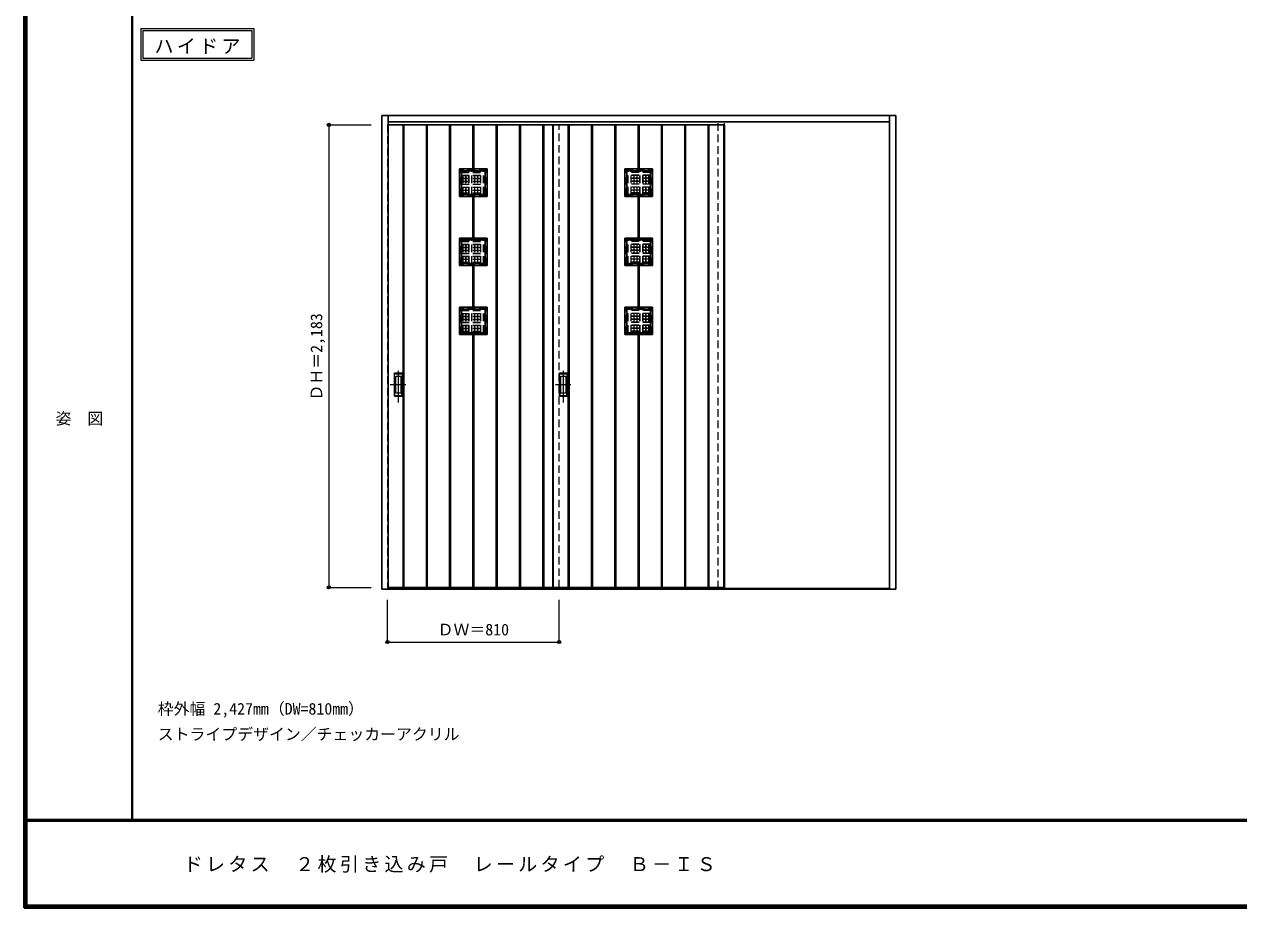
# Model space of a CAD drawing. Units: millimetres, scale not verified. Extents: x -6000 to 5700, y -4307 to 4175.
# Drawn here: x -6000 to -267, y -4205 to -36 of the extents above; entities that cross this region are included whole.
import ezdxf
from ezdxf.enums import TextEntityAlignment as Align

# ---------------------------------------------------------------- set-up
doc = ezdxf.new("R2010")
doc.units = ezdxf.units.MM
doc.header["$LTSCALE"] = 30
doc.header["$PDMODE"] = 32
doc.header["$PDSIZE"] = 15
doc.linetypes.add('CHAIN1', pattern=[8, 5, -1, 1, -1])
doc.linetypes.add('DASHED1', pattern=[1.8, 1.2, -0.6])
for name, color, linetype, lineweight in [('0-2_扉', 3, 'Continuous', 25), ('0-3_仕上げ', 3, 'Continuous', 25), ('0-4_枠', 3, 'Continuous', 25), ('0-6_引手', 7, 'Continuous', 18), ('0-A_文字', 7, 'Continuous', 18), ('0-B_寸法', 4, 'Continuous', 9), ('0-C_ハッチ', 4, 'DASHED1', 9), ('F-1_枠', 6, 'Continuous', 40), ('F-A_文字', 7, 'Continuous', 18)]:
    doc.layers.add(name, color=color, linetype=linetype, lineweight=lineweight)
doc.styles.add('ＭＳ ゴシック', font='')
doc.styles.get('ＭＳ ゴシック').set_extended_font_data('MS Gothic')

msp = doc.modelspace()

# ---------------------------------------------------------------- linework, layer by layer
at = {"layer": '0-2_扉', "color": 4, "linetype": 'DASHED1', "lineweight": 9}
for p, q in [((-4285, -510.25), (-4285, -2693.25)), ((-4285, -510.25), (-4282, -510.25)), ((-4282, -2693.25), (-4285, -2693.25))]:
    msp.add_line(p, q, dxfattribs=at)
at = {"layer": '0-2_扉'}
for p, q in [((-3475, -510.25), (-4282, -510.25)), ((-3475, -510.25), (-3505, -510.25)), ((-3505, -510.25), (-2695, -510.25)), ((-3475, -2693.25), (-4282, -2693.25)), ((-3475, -2693.25), (-3505, -2693.25)), ((-3505, -2693.25), (-2695, -2693.25))]:
    msp.add_line(p, q, dxfattribs=at)
at = {"layer": '0-3_仕上げ'}
for p, q in [((-4212, -2693.25), (-4212, -510.25)), ((-4208, -2693.25), (-4208, -510.25)), ((-4102, -2693.25), (-4102, -510.25)), ((-4098, -2693.25), (-4098, -510.25)), ((-3992, -2693.25), (-3992, -510.25)), ((-3988, -2693.25), (-3988, -510.25)), ((-3882, -718.25), (-3882, -510.25)), ((-3878, -718.25), (-3878, -510.25)), ((-3772, -2693.25), (-3772, -510.25)), ((-3768, -2693.25), (-3768, -510.25)), ((-3662, -2693.25), (-3662, -510.25)), ((-3658, -2693.25), (-3658, -510.25)), ((-3552, -2693.25), (-3552, -510.25)), ((-3548, -2693.25), (-3548, -510.25)), ((-3505, -2693.25), (-3505, -510.25)), ((-3503, -2693.25), (-3503, -510.25)), ((-3432, -2693.25), (-3432, -510.25)), ((-3428, -2693.25), (-3428, -510.25)), ((-3322, -2693.25), (-3322, -510.25)), ((-3318, -2693.25), (-3318, -510.25)), ((-3212, -2693.25), (-3212, -510.25)), ((-3208, -2693.25), (-3208, -510.25)), ((-3102, -718.25), (-3102, -510.25)), ((-3098, -718.25), (-3098, -510.25)), ((-2992, -2693.25), (-2992, -510.25)), ((-2988, -2693.25), (-2988, -510.25)), ((-2882, -2693.25), (-2882, -510.25)), ((-2878, -2693.25), (-2878, -510.25)), ((-2772, -2693.25), (-2772, -510.25)), ((-2768, -2693.25), (-2768, -510.25)), ((-2697, -510.25), (-2697, -2693.25)), ((-2695, -510.25), (-2695, -2693.25)), ((-3815, -718.25), (-3945, -718.25)), ((-3945, -848.25), (-3945, -718.25)), ((-3945, -718.25), (-3936, -727.25)), ((-3824, -727.25), (-3936, -727.25)), ((-3936, -839.25), (-3936, -727.25)), ((-3824, -727.25), (-3815, -718.25)), ((-3824, -839.25), (-3824, -727.25)), ((-3815, -848.25), (-3815, -718.25)), ((-3165, -718.25), (-3035, -718.25)), ((-3165, -848.25), (-3165, -718.25)), ((-3156, -727.25), (-3165, -718.25)), ((-3156, -727.25), (-3044, -727.25)), ((-3156, -839.25), (-3156, -727.25)), ((-3035, -718.25), (-3044, -727.25)), ((-3044, -839.25), (-3044, -727.25)), ((-3035, -848.25), (-3035, -718.25)), ((-3815, -848.25), (-3945, -848.25)), ((-3882, -1044.25), (-3882, -848.25)), ((-3878, -1044.25), (-3878, -848.25)), ((-3824, -839.25), (-3815, -848.25)), ((-3156, -839.25), (-3165, -848.25)), ((-3165, -848.25), (-3035, -848.25)), ((-3102, -1044.25), (-3102, -848.25)), ((-3098, -1044.25), (-3098, -848.25)), ((-3815, -1044.25), (-3945, -1044.25)), ((-3945, -1174.25), (-3945, -1044.25)), ((-3945, -1044.25), (-3936, -1053.25)), ((-3824, -1053.25), (-3936, -1053.25)), ((-3936, -1165.25), (-3936, -1053.25)), ((-3824, -1053.25), (-3815, -1044.25)), ((-3824, -1165.25), (-3824, -1053.25)), ((-3815, -1174.25), (-3815, -1044.25)), ((-3165, -1044.25), (-3035, -1044.25)), ((-3165, -1174.25), (-3165, -1044.25)), ((-3156, -1053.25), (-3165, -1044.25)), ((-3156, -1053.25), (-3044, -1053.25)), ((-3156, -1165.25), (-3156, -1053.25)), ((-3035, -1044.25), (-3044, -1053.25)), ((-3044, -1165.25), (-3044, -1053.25)), ((-3035, -1174.25), (-3035, -1044.25)), ((-3815, -1174.25), (-3945, -1174.25)), ((-3882, -1370.25), (-3882, -1174.25)), ((-3878, -1370.25), (-3878, -1174.25)), ((-3824, -1165.25), (-3815, -1174.25)), ((-3156, -1165.25), (-3165, -1174.25)), ((-3165, -1174.25), (-3035, -1174.25)), ((-3102, -1370.25), (-3102, -1174.25)), ((-3098, -1370.25), (-3098, -1174.25)), ((-3815, -1370.25), (-3945, -1370.25)), ((-3945, -1500.25), (-3945, -1370.25)), ((-3945, -1370.25), (-3936, -1379.25)), ((-3824, -1379.25), (-3815, -1370.25)), ((-3815, -1500.25), (-3815, -1370.25)), ((-3165, -1370.25), (-3035, -1370.25)), ((-3165, -1500.25), (-3165, -1370.25)), ((-3156, -1379.25), (-3165, -1370.25)), ((-3035, -1370.25), (-3044, -1379.25)), ((-3035, -1500.25), (-3035, -1370.25)), ((-3824, -1379.25), (-3936, -1379.25)), ((-3936, -1491.25), (-3936, -1379.25)), ((-3824, -1491.25), (-3824, -1379.25)), ((-3156, -1379.25), (-3044, -1379.25)), ((-3156, -1491.25), (-3156, -1379.25)), ((-3044, -1491.25), (-3044, -1379.25)), ((-3815, -1500.25), (-3945, -1500.25)), ((-3882, -2693.25), (-3882, -1500.25)), ((-3878, -2693.25), (-3878, -1500.25)), ((-3824, -1491.25), (-3815, -1500.25)), ((-3156, -1491.25), (-3165, -1500.25)), ((-3165, -1500.25), (-3035, -1500.25)), ((-3102, -2693.25), (-3102, -1500.25)), ((-3098, -2693.25), (-3098, -1500.25))]:
    msp.add_line(p, q, dxfattribs=at)
at = {"layer": '0-3_仕上げ', "color": 7, "lineweight": 18}
for p, q in [((-4210, -2693.25), (-4210, -510.25)), ((-4100, -2693.25), (-4100, -510.25)), ((-3990, -2693.25), (-3990, -510.25)), ((-3880, -718.25), (-3880, -510.25)), ((-3770, -2693.25), (-3770, -510.25)), ((-3660, -2693.25), (-3660, -510.25)), ((-3550, -2693.25), (-3550, -510.25)), ((-3430, -2693.25), (-3430, -510.25)), ((-3320, -2693.25), (-3320, -510.25)), ((-3210, -2693.25), (-3210, -510.25)), ((-3100, -718.25), (-3100, -510.25)), ((-2990, -2693.25), (-2990, -510.25)), ((-2880, -2693.25), (-2880, -510.25)), ((-2770, -2693.25), (-2770, -510.25)), ((-3880, -1044.25), (-3880, -848.25)), ((-3100, -1044.25), (-3100, -848.25)), ((-3880, -1370.25), (-3880, -1174.25)), ((-3100, -1370.25), (-3100, -1174.25)), ((-3880, -2693.25), (-3880, -1500.25)), ((-3100, -2693.25), (-3100, -1500.25))]:
    msp.add_line(p, q, dxfattribs=at)
at = {"layer": '0-3_仕上げ', "linetype": 'DASHED1'}
for p, q in [((-3817, -720.25), (-3943, -720.25)), ((-3817, -846.25), (-3817, -720.25)), ((-3163, -720.25), (-3037, -720.25)), ((-3163, -846.25), (-3163, -720.25)), ((-3817, -1046.25), (-3943, -1046.25)), ((-3817, -1172.25), (-3817, -1046.25)), ((-3163, -1046.25), (-3037, -1046.25)), ((-3163, -1172.25), (-3163, -1046.25)), ((-3817, -1372.25), (-3943, -1372.25)), ((-3817, -1498.25), (-3817, -1372.25)), ((-3163, -1372.25), (-3037, -1372.25)), ((-3163, -1498.25), (-3163, -1372.25))]:
    msp.add_line(p, q, dxfattribs=at)
for points in [[(-3817, -846.25), (-3943, -846.25), (-3943, -720.25)], [(-3163, -846.25), (-3037, -846.25), (-3037, -720.25)], [(-3817, -1172.25), (-3943, -1172.25), (-3943, -1046.25)], [(-3163, -1172.25), (-3037, -1172.25), (-3037, -1046.25)], [(-3817, -1498.25), (-3943, -1498.25), (-3943, -1372.25)], [(-3163, -1498.25), (-3037, -1498.25), (-3037, -1372.25)]]:
    msp.add_lwpolyline(points, dxfattribs=at)
at = {"layer": '0-3_仕上げ'}
for points in [[(-3824, -839.25), (-3936, -839.25), (-3945, -848.25)], [(-3156, -839.25), (-3044, -839.25), (-3035, -848.25)], [(-3824, -1165.25), (-3936, -1165.25), (-3945, -1174.25)], [(-3156, -1165.25), (-3044, -1165.25), (-3035, -1174.25)], [(-3824, -1491.25), (-3936, -1491.25), (-3945, -1500.25)], [(-3156, -1491.25), (-3044, -1491.25), (-3035, -1500.25)]]:
    msp.add_lwpolyline(points, dxfattribs=at)
at = {"layer": '0-4_枠'}
for p, q in [((-4312, -466.25), (-1885, -466.25)), ((-4282, -2701.25), (-4282, -466.25)), ((-4282, -496.25), (-1915, -496.25)), ((-1915, -2701.25), (-1915, -466.25)), ((-1885, -2701.25), (-1885, -466.25)), ((-1915, -2698.25), (-4282, -2698.25)), ((-1915, -2701.25), (-4282, -2701.25)), ((-3505, -2701.25), (-3475, -2701.25)), ((-1885, -2701.25), (-1915, -2701.25))]:
    msp.add_line(p, q, dxfattribs=at)
at = {"layer": '0-4_枠', "color": 4, "linetype": 'DASHED1', "lineweight": 9}
for p, q in [((-3475, -2693.25), (-3475, -510.25)), ((-2725, -2698.25), (-2725, -496.25)), ((-2695, -2698.25), (-2695, -496.25))]:
    msp.add_line(p, q, dxfattribs=at)
at = {"layer": '0-4_枠'}
msp.add_lwpolyline([(-4282, -2701.25), (-4312, -2701.25), (-4312, -466.25)], dxfattribs=at)
at = {"layer": '0-6_引手', "linetype": 'CHAIN1'}
for p, q in [((-4234, -1820.98), (-4234, -1650.13)), ((-3454, -1820.98), (-3454, -1650.13)), ((-4272.07, -1735.75), (-4199.56, -1735.75)), ((-3492.07, -1735.75), (-3419.56, -1735.75))]:
    msp.add_line(p, q, dxfattribs=at)
at = {"layer": '0-6_引手'}
for p, q in [((-4253, -1680.75), (-4215, -1680.75)), ((-4253, -1790.75), (-4253, -1680.75)), ((-4246.5, -1696.75), (-4221.5, -1696.75)), ((-4246.5, -1774.75), (-4246.5, -1696.75)), ((-4221.5, -1774.75), (-4221.5, -1696.75)), ((-4215, -1790.75), (-4215, -1680.75)), ((-3473, -1680.75), (-3435, -1680.75)), ((-3473, -1790.75), (-3473, -1680.75)), ((-3466.5, -1696.75), (-3441.5, -1696.75)), ((-3466.5, -1774.75), (-3466.5, -1696.75)), ((-3441.5, -1774.75), (-3441.5, -1696.75)), ((-3435, -1790.75), (-3435, -1680.75)), ((-4246.5, -1774.75), (-4221.5, -1774.75)), ((-3466.5, -1774.75), (-3441.5, -1774.75)), ((-4253, -1790.75), (-4215, -1790.75)), ((-3473, -1790.75), (-3435, -1790.75))]:
    msp.add_line(p, q, dxfattribs=at)
at = {"layer": '0-6_引手', "linetype": 'DASHED1'}
for p, q in [((-4218, -1786.75), (-4218, -1684.75)), ((-3438, -1786.75), (-3438, -1684.75)), ((-4250, -1786.75), (-4218, -1786.75)), ((-3470, -1786.75), (-3438, -1786.75))]:
    msp.add_line(p, q, dxfattribs=at)
for points in [[(-4250, -1786.75), (-4250, -1684.75), (-4218, -1684.75)], [(-3470, -1786.75), (-3470, -1684.75), (-3438, -1684.75)]]:
    msp.add_lwpolyline(points, dxfattribs=at)
at = {"layer": '0-A_文字'}
for p, q in [((-5450, -55.5), (-5450, -205.5)), ((-5440, -65.5), (-4925.67, -65.5)), ((-4925.67, -65.5), (-4925.67, -195.5)), ((-5450, -205.5), (-4915.67, -205.5))]:
    msp.add_line(p, q, dxfattribs=at)
for points in [[(-5450, -55.5), (-4915.67, -55.5), (-4915.67, -205.5)], [(-5440, -65.5), (-5440, -195.5), (-4925.67, -195.5)]]:
    msp.add_lwpolyline(points, dxfattribs=at)
at = {"layer": '0-B_寸法'}
for p, q in [((-4562, -510.25), (-4362, -510.25)), ((-4562, -510.25), (-4562, -2693.25)), ((-4562, -2693.25), (-4362, -2693.25)), ((-4285, -2951.25), (-4285, -2751.25)), ((-3475, -2951.25), (-3475, -2751.25)), ((-4285, -2951.25), (-3475, -2951.25))]:
    msp.add_line(p, q, dxfattribs=at)
at = {"layer": '0-B_寸法', "color": 7}
for p in [(-4562, -510.25), (-4562, -2693.25), (-4285, -2951.25), (-3475, -2951.25)]:
    msp.add_point(p, dxfattribs=at)
at = {"layer": '0-C_ハッチ'}
for p, q in [((-3936, -733.75), (-3824, -733.75)), ((-3936, -734.75), (-3824, -734.75)), ((-3929.5, -839.25), (-3929.5, -727.25)), ((-3928.5, -839.25), (-3928.5, -727.25)), ((-3915.5, -839.25), (-3915.5, -727.25)), ((-3914.5, -839.25), (-3914.5, -727.25)), ((-3901.5, -839.25), (-3901.5, -727.25)), ((-3900.5, -839.25), (-3900.5, -727.25)), ((-3887.5, -839.25), (-3887.5, -727.25)), ((-3886.5, -839.25), (-3886.5, -727.25)), ((-3873.5, -839.25), (-3873.5, -727.25)), ((-3872.5, -839.25), (-3872.5, -727.25)), ((-3859.5, -839.25), (-3859.5, -727.25)), ((-3858.5, -839.25), (-3858.5, -727.25)), ((-3845.5, -839.25), (-3845.5, -727.25)), ((-3844.5, -839.25), (-3844.5, -727.25)), ((-3831.5, -839.25), (-3831.5, -727.25)), ((-3830.5, -839.25), (-3830.5, -727.25)), ((-3044, -733.75), (-3156, -733.75)), ((-3044, -734.75), (-3156, -734.75)), ((-3149.5, -839.25), (-3149.5, -727.25)), ((-3148.5, -839.25), (-3148.5, -727.25)), ((-3135.5, -839.25), (-3135.5, -727.25)), ((-3134.5, -839.25), (-3134.5, -727.25)), ((-3121.5, -839.25), (-3121.5, -727.25)), ((-3120.5, -839.25), (-3120.5, -727.25)), ((-3107.5, -839.25), (-3107.5, -727.25)), ((-3106.5, -839.25), (-3106.5, -727.25)), ((-3093.5, -839.25), (-3093.5, -727.25)), ((-3092.5, -839.25), (-3092.5, -727.25)), ((-3079.5, -839.25), (-3079.5, -727.25)), ((-3078.5, -839.25), (-3078.5, -727.25)), ((-3065.5, -839.25), (-3065.5, -727.25)), ((-3064.5, -839.25), (-3064.5, -727.25)), ((-3051.5, -839.25), (-3051.5, -727.25)), ((-3050.5, -839.25), (-3050.5, -727.25)), ((-3936, -747.75), (-3824, -747.75)), ((-3936, -748.75), (-3824, -748.75)), ((-3936, -761.75), (-3824, -761.75)), ((-3936, -762.75), (-3824, -762.75)), ((-3936, -775.75), (-3824, -775.75)), ((-3936, -776.75), (-3824, -776.75)), ((-3936, -789.75), (-3824, -789.75)), ((-3936, -790.75), (-3824, -790.75)), ((-3044, -747.75), (-3156, -747.75)), ((-3044, -748.75), (-3156, -748.75)), ((-3044, -761.75), (-3156, -761.75)), ((-3044, -762.75), (-3156, -762.75)), ((-3044, -775.75), (-3156, -775.75)), ((-3044, -776.75), (-3156, -776.75)), ((-3044, -789.75), (-3156, -789.75)), ((-3044, -790.75), (-3156, -790.75)), ((-3936, -803.75), (-3824, -803.75)), ((-3936, -804.75), (-3824, -804.75)), ((-3936, -817.75), (-3824, -817.75)), ((-3936, -818.75), (-3824, -818.75)), ((-3936, -831.75), (-3824, -831.75)), ((-3936, -832.75), (-3824, -832.75)), ((-3044, -803.75), (-3156, -803.75)), ((-3044, -804.75), (-3156, -804.75)), ((-3044, -817.75), (-3156, -817.75)), ((-3044, -818.75), (-3156, -818.75)), ((-3044, -831.75), (-3156, -831.75)), ((-3044, -832.75), (-3156, -832.75)), ((-3936, -1059.75), (-3824, -1059.75)), ((-3936, -1060.75), (-3824, -1060.75)), ((-3936, -1073.75), (-3824, -1073.75)), ((-3936, -1074.75), (-3824, -1074.75)), ((-3936, -1087.75), (-3824, -1087.75)), ((-3936, -1088.75), (-3824, -1088.75)), ((-3929.5, -1165.25), (-3929.5, -1053.25)), ((-3928.5, -1165.25), (-3928.5, -1053.25)), ((-3915.5, -1165.25), (-3915.5, -1053.25)), ((-3914.5, -1165.25), (-3914.5, -1053.25)), ((-3901.5, -1165.25), (-3901.5, -1053.25)), ((-3900.5, -1165.25), (-3900.5, -1053.25)), ((-3887.5, -1165.25), (-3887.5, -1053.25)), ((-3886.5, -1165.25), (-3886.5, -1053.25)), ((-3873.5, -1165.25), (-3873.5, -1053.25)), ((-3872.5, -1165.25), (-3872.5, -1053.25)), ((-3859.5, -1165.25), (-3859.5, -1053.25)), ((-3858.5, -1165.25), (-3858.5, -1053.25)), ((-3845.5, -1165.25), (-3845.5, -1053.25)), ((-3844.5, -1165.25), (-3844.5, -1053.25)), ((-3831.5, -1165.25), (-3831.5, -1053.25)), ((-3830.5, -1165.25), (-3830.5, -1053.25)), ((-3044, -1059.75), (-3156, -1059.75)), ((-3044, -1060.75), (-3156, -1060.75)), ((-3044, -1073.75), (-3156, -1073.75)), ((-3044, -1074.75), (-3156, -1074.75)), ((-3044, -1087.75), (-3156, -1087.75)), ((-3044, -1088.75), (-3156, -1088.75)), ((-3149.5, -1165.25), (-3149.5, -1053.25)), ((-3148.5, -1165.25), (-3148.5, -1053.25)), ((-3135.5, -1165.25), (-3135.5, -1053.25)), ((-3134.5, -1165.25), (-3134.5, -1053.25)), ((-3121.5, -1165.25), (-3121.5, -1053.25)), ((-3120.5, -1165.25), (-3120.5, -1053.25)), ((-3107.5, -1165.25), (-3107.5, -1053.25)), ((-3106.5, -1165.25), (-3106.5, -1053.25)), ((-3093.5, -1165.25), (-3093.5, -1053.25)), ((-3092.5, -1165.25), (-3092.5, -1053.25)), ((-3079.5, -1165.25), (-3079.5, -1053.25)), ((-3078.5, -1165.25), (-3078.5, -1053.25)), ((-3065.5, -1165.25), (-3065.5, -1053.25)), ((-3064.5, -1165.25), (-3064.5, -1053.25)), ((-3051.5, -1165.25), (-3051.5, -1053.25)), ((-3050.5, -1165.25), (-3050.5, -1053.25)), ((-3936, -1101.75), (-3824, -1101.75)), ((-3936, -1102.75), (-3824, -1102.75)), ((-3936, -1115.75), (-3824, -1115.75)), ((-3936, -1116.75), (-3824, -1116.75)), ((-3936, -1129.75), (-3824, -1129.75)), ((-3936, -1130.75), (-3824, -1130.75)), ((-3936, -1143.75), (-3824, -1143.75)), ((-3936, -1144.75), (-3824, -1144.75)), ((-3044, -1101.75), (-3156, -1101.75)), ((-3044, -1102.75), (-3156, -1102.75)), ((-3044, -1115.75), (-3156, -1115.75)), ((-3044, -1116.75), (-3156, -1116.75)), ((-3044, -1129.75), (-3156, -1129.75)), ((-3044, -1130.75), (-3156, -1130.75)), ((-3044, -1143.75), (-3156, -1143.75)), ((-3044, -1144.75), (-3156, -1144.75)), ((-3936, -1157.75), (-3824, -1157.75)), ((-3936, -1158.75), (-3824, -1158.75)), ((-3044, -1157.75), (-3156, -1157.75)), ((-3044, -1158.75), (-3156, -1158.75)), ((-3936, -1385.75), (-3824, -1385.75)), ((-3936, -1386.75), (-3824, -1386.75)), ((-3936, -1399.75), (-3824, -1399.75)), ((-3936, -1400.75), (-3824, -1400.75)), ((-3936, -1413.75), (-3824, -1413.75)), ((-3936, -1414.75), (-3824, -1414.75)), ((-3936, -1427.75), (-3824, -1427.75)), ((-3936, -1428.75), (-3824, -1428.75)), ((-3929.5, -1491.25), (-3929.5, -1379.25)), ((-3928.5, -1491.25), (-3928.5, -1379.25)), ((-3915.5, -1491.25), (-3915.5, -1379.25)), ((-3914.5, -1491.25), (-3914.5, -1379.25)), ((-3901.5, -1491.25), (-3901.5, -1379.25)), ((-3900.5, -1491.25), (-3900.5, -1379.25)), ((-3887.5, -1491.25), (-3887.5, -1379.25)), ((-3886.5, -1491.25), (-3886.5, -1379.25)), ((-3873.5, -1491.25), (-3873.5, -1379.25)), ((-3872.5, -1491.25), (-3872.5, -1379.25)), ((-3859.5, -1491.25), (-3859.5, -1379.25)), ((-3858.5, -1491.25), (-3858.5, -1379.25)), ((-3845.5, -1491.25), (-3845.5, -1379.25)), ((-3844.5, -1491.25), (-3844.5, -1379.25)), ((-3831.5, -1491.25), (-3831.5, -1379.25)), ((-3830.5, -1491.25), (-3830.5, -1379.25)), ((-3044, -1385.75), (-3156, -1385.75)), ((-3044, -1386.75), (-3156, -1386.75)), ((-3044, -1399.75), (-3156, -1399.75)), ((-3044, -1400.75), (-3156, -1400.75)), ((-3044, -1413.75), (-3156, -1413.75)), ((-3044, -1414.75), (-3156, -1414.75)), ((-3044, -1427.75), (-3156, -1427.75)), ((-3044, -1428.75), (-3156, -1428.75)), ((-3149.5, -1491.25), (-3149.5, -1379.25)), ((-3148.5, -1491.25), (-3148.5, -1379.25)), ((-3135.5, -1491.25), (-3135.5, -1379.25)), ((-3134.5, -1491.25), (-3134.5, -1379.25)), ((-3121.5, -1491.25), (-3121.5, -1379.25)), ((-3120.5, -1491.25), (-3120.5, -1379.25)), ((-3107.5, -1491.25), (-3107.5, -1379.25)), ((-3106.5, -1491.25), (-3106.5, -1379.25)), ((-3093.5, -1491.25), (-3093.5, -1379.25)), ((-3092.5, -1491.25), (-3092.5, -1379.25)), ((-3079.5, -1491.25), (-3079.5, -1379.25)), ((-3078.5, -1491.25), (-3078.5, -1379.25)), ((-3065.5, -1491.25), (-3065.5, -1379.25)), ((-3064.5, -1491.25), (-3064.5, -1379.25)), ((-3051.5, -1491.25), (-3051.5, -1379.25)), ((-3050.5, -1491.25), (-3050.5, -1379.25)), ((-3936, -1441.75), (-3824, -1441.75)), ((-3936, -1442.75), (-3824, -1442.75)), ((-3936, -1455.75), (-3824, -1455.75)), ((-3936, -1456.75), (-3824, -1456.75)), ((-3936, -1469.75), (-3824, -1469.75)), ((-3936, -1470.75), (-3824, -1470.75)), ((-3936, -1483.75), (-3824, -1483.75)), ((-3936, -1484.75), (-3824, -1484.75)), ((-3044, -1441.75), (-3156, -1441.75)), ((-3044, -1442.75), (-3156, -1442.75)), ((-3044, -1455.75), (-3156, -1455.75)), ((-3044, -1456.75), (-3156, -1456.75)), ((-3044, -1469.75), (-3156, -1469.75)), ((-3044, -1470.75), (-3156, -1470.75)), ((-3044, -1483.75), (-3156, -1483.75)), ((-3044, -1484.75), (-3156, -1484.75))]:
    msp.add_line(p, q, dxfattribs=at)
at = {"layer": 'F-1_枠'}
for p, q in [((-6000, 4175), (-6000, -4205)), ((-5995, 4175), (-5995, -4205)), ((-5990, 4175), (-5990, -4205)), ((-5490, 4175), (-5490, -3790)), ((5700, -3790), (-6000, -3790)), ((5700, -3795), (-6000, -3795)), ((5700, -4195), (-6000, -4195)), ((5700, -4200), (-6000, -4200)), ((5700, -4205), (-6000, -4205))]:
    msp.add_line(p, q, dxfattribs=at)

# ---------------------------------------------------------------- texts
at = {"layer": '0-A_文字', "style": 'ＭＳ ゴシック'}
for s, p in [('枠外幅 2,427mm（DW=810mm）', (-5370, -3310)), ('ストライプデザイン／チェッカーアクリル', (-5370, -3430))]:
    msp.add_text(s, height=54.99, dxfattribs=at).set_placement(p, align=Align.BOTTOM_LEFT)
at = {"layer": '0-A_文字', "insert": (-5385.34, -175.5), "char_height": 65.98, "attachment_point": 7, "style": 'ＭＳ ゴシック'}
msp.add_mtext('\\T1.17;ハイドア', dxfattribs=at)
at = {"layer": '0-B_寸法', "color": 7, "style": 'ＭＳ ゴシック'}
msp.add_text('ＤＨ＝2,183', height=54.99, rotation=90, dxfattribs=at).set_placement((-4577, -1811.25), align=Align.BOTTOM_LEFT)
msp.add_text('ＤＷ＝810', height=54.99, dxfattribs=at).set_placement((-4048.75, -2936.25), align=Align.BOTTOM_LEFT)
at = {"layer": 'F-A_文字', "style": 'ＭＳ ゴシック'}
msp.add_text('姿\u3000図', height=54.99, dxfattribs=at).set_placement((-5852.5, -1940.25), align=Align.BOTTOM_LEFT)
at = {"layer": 'F-A_文字', "insert": (-5247.55, -4040), "char_height": 65.98, "attachment_point": 7, "style": 'ＭＳ ゴシック'}
msp.add_mtext('\\T1.17;ドレタス\u3000２枚引き込み戸\u3000レールタイプ\u3000Ｂ－ＩＳ', dxfattribs=at)

doc.saveas('drawing.dxf')
